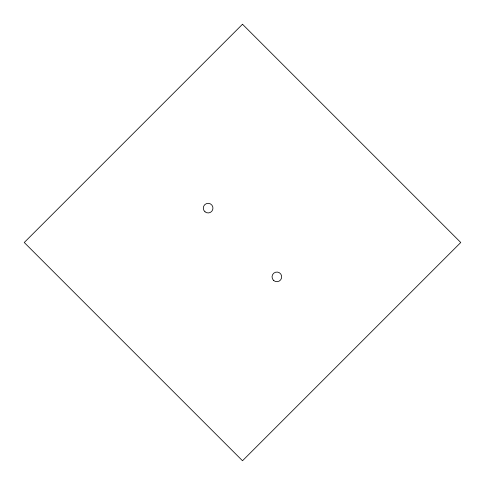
<?xml version="1.0" encoding="UTF-8"?>
<svg xmlns="http://www.w3.org/2000/svg" width="485" height="485" viewBox="0 0 485 485"><rect width="100%" height="100%" fill="white"/><g stroke="black" fill="none" stroke-linecap="round" stroke-linejoin="round"><path stroke-width="0.73" d="M242.5 24.25L24.25 242.5L242.5 460.75L460.75 242.5L242.5 24.25M205.003 211.799A4.82 4.82 0 0 0 212.873 208.999A4.82 4.82 0 0 0 206.513 203.585A4.82 4.82 0 0 0 205.003 211.799M273.491 280.312A4.82 4.82 0 0 0 281.542 278.075A4.82 4.82 0 0 0 275.583 272.224A4.82 4.82 0 0 0 273.491 280.312"/></g></svg>
